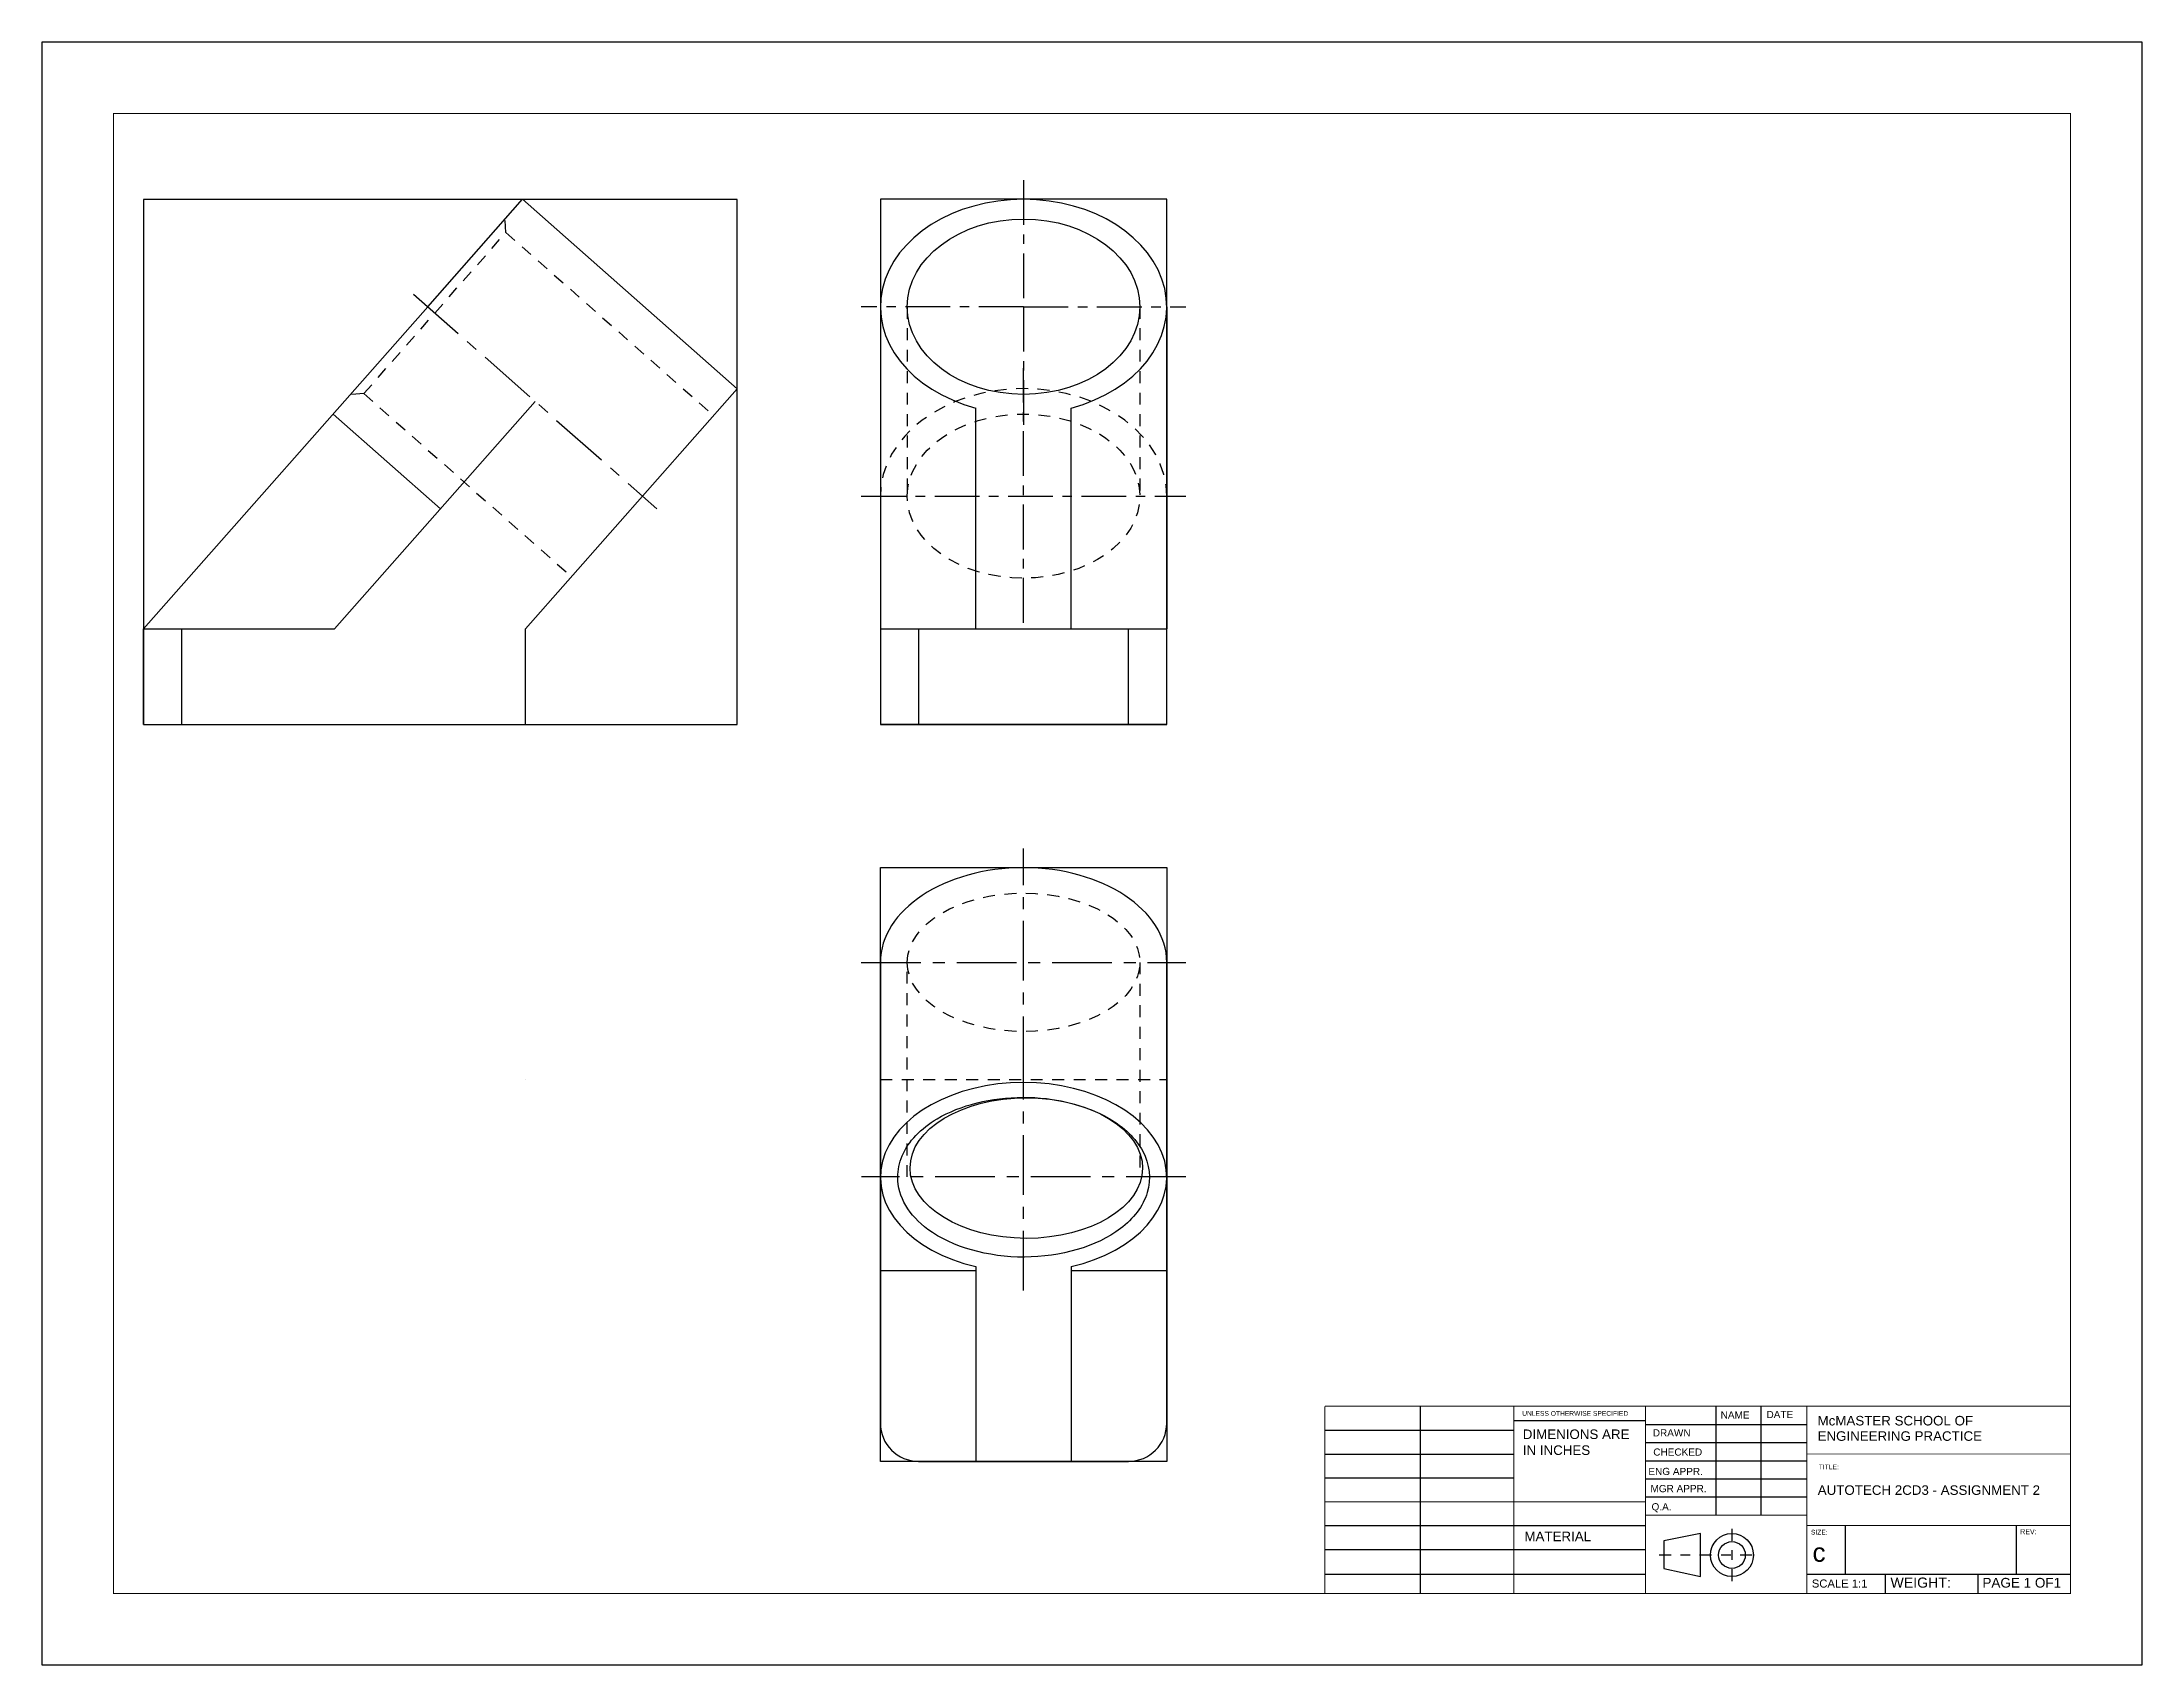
# Model space of a CAD drawing. Header units: inches. Extents: x 0 to 22, y 0 to 17.
import ezdxf

# ---------------------------------------------------------------- set-up
doc = ezdxf.new("R2010")
doc.units = ezdxf.units.IN
doc.header["$LTSCALE"] = 0.5
doc.header["$MEASUREMENT"] = 0
doc.linetypes.add('CENTER', pattern=[2, 1.25, -0.25, 0.25, -0.25])
doc.linetypes.add('HIDDEN', pattern=[0.375, 0.25, -0.125])
doc.styles.get("Standard").update_dxf_attribs({"font": 'arial.ttf'})

msp = doc.modelspace()

# ---------------------------------------------------------------- linework, layer by layer
at = {"color": 6, "linetype": 'CENTER', "ltscale": 0.75}
for p, q in [((10.283, 15.553), (10.283, 14.227)), ((10.283, 14.227), (8.583, 14.227)), ((10.283, 14.227), (11.983, 14.227)), ((10.283, 14.227), (10.283, 12.902)), ((10.283, 10.917), (10.283, 13.583)), ((8.583, 12.243), (11.983, 12.243))]:
    msp.add_line(p, q, dxfattribs=at)
at = {"color": 3}
for p, q in [((4.041, 14.227), (5.033, 15.353)), ((5.033, 15.353), (7.284, 13.368)), ((10.283, 15.353), (10.283, 15.352)), ((1.065, 10.852), (4.041, 14.227)), ((8.783, 14.227), (8.783, 10.852)), ((11.783, 14.227), (11.783, 10.852)), ((3.065, 10.852), (5.166, 13.235)), ((5.065, 10.852), (7.284, 13.368)), ((3.049, 13.102), (4.174, 12.11)), ((9.783, 10.852), (9.783, 13.166)), ((10.783, 10.852), (10.783, 13.166)), ((1.065, 9.852), (1.065, 10.852)), ((1.065, 10.852), (3.065, 10.852)), ((1.465, 9.852), (1.465, 10.852)), ((5.065, 9.852), (5.065, 10.852)), ((8.783, 10.852), (11.783, 10.852)), ((8.783, 10.852), (8.783, 9.852)), ((9.183, 10.852), (9.183, 9.852)), ((11.383, 9.852), (11.383, 10.852)), ((11.783, 9.852), (11.783, 10.852)), ((1.065, 9.852), (5.065, 9.852)), ((11.783, 9.852), (8.783, 9.852)), ((8.783, 7.36), (8.783, 2.533)), ((11.783, 2.533), (11.783, 7.36)), ((8.783, 4.133), (9.783, 4.133)), ((9.783, 4.173), (9.783, 2.133)), ((10.783, 4.173), (10.783, 2.133)), ((10.783, 4.133), (11.783, 4.133)), ((9.183, 2.133), (11.383, 2.133))]:
    msp.add_line(p, q, dxfattribs=at)
at = {"color": 2, "linetype": 'HIDDEN'}
for p, q in [((3.372, 13.317), (4.86, 15.005)), ((4.86, 15.005), (4.851, 15.146)), ((4.86, 15.005), (7.017, 13.103)), ((8.783, 14.227), (8.783, 12.243)), ((9.065, 14.227), (9.065, 12.243)), ((11.502, 14.227), (11.502, 12.243)), ((11.783, 14.227), (11.783, 12.243)), ((3.372, 13.317), (3.231, 13.308)), ((3.372, 13.317), (5.548, 11.399)), ((8.783, 7.36), (8.783, 5.109)), ((9.065, 5.112), (9.065, 7.358)), ((11.502, 7.36), (11.502, 5.112)), ((11.783, 5.109), (11.783, 7.36)), ((8.783, 6.133), (11.783, 6.133))]:
    msp.add_line(p, q, dxfattribs=at)
at = {"color": 6, "linetype": 'CENTER'}
for p, q in [((3.891, 14.359), (6.442, 12.111)), ((10.283, 6.168), (10.283, 8.552)), ((8.583, 7.36), (11.983, 7.36)), ((10.283, 3.923), (10.283, 6.302)), ((11.983, 5.112), (8.584, 5.112))]:
    msp.add_line(p, q, dxfattribs=at)
for p, q in [((5.065, 6.133), (5.065, 6.133)), ((11.502, 5.109), (11.502, 5.109)), ((11.502, 5.109), (11.502, 5.109)), ((14.44, 0.75), (14.44, 2.71)), ((17.54, 1.57), (17.54, 2.71)), ((18.01, 1.57), (18.01, 2.71)), ((13.44, 2.46), (15.42, 2.46)), ((15.42, 2.56), (16.8, 2.56)), ((16.8, 2.52), (18.49, 2.52)), ((13.44, 2.21), (15.42, 2.21)), ((16.8, 2.33), (18.49, 2.33)), ((16.8, 2.14), (18.49, 2.14)), ((13.44, 1.96), (15.42, 1.96)), ((16.8, 1.95), (18.49, 1.95)), ((16.8, 1.76), (18.49, 1.76)), ((13.44, 1.46), (16.8, 1.46)), ((17.376, 1.377), (16.991, 1.3)), ((17.376, 0.928), (17.376, 1.377)), ((18.89, 1.46), (18.89, 0.95)), ((20.68, 1.46), (20.68, 0.95)), ((13.44, 1.21), (16.8, 1.21)), ((16.991, 1.3), (16.991, 1.01)), ((13.44, 0.95), (16.8, 0.95)), ((16.991, 1.01), (17.376, 0.928)), ((18.49, 0.95), (21.25, 0.95)), ((19.31, 0.95), (19.31, 0.75)), ((20.28, 0.95), (20.28, 0.75))]:
    msp.add_line(p, q)
at = {"linetype": 'CENTER', "ltscale": 0.2}
for p, q in [((17.704, 1.427), (17.704, 0.878)), ((16.941, 1.155), (17.979, 1.155))]:
    msp.add_line(p, q, dxfattribs=at)
for points in [[(0, 0), (22, 0), (22, 17), (0, 17)], [(1.065, 9.852), (7.283, 9.852), (7.283, 15.352), (1.065, 15.352)], [(11.783, 15.353), (8.783, 15.353), (8.783, 9.852), (11.783, 9.852)], [(8.783, 8.352), (11.783, 8.352), (11.783, 2.133), (8.783, 2.133)]]:
    msp.add_lwpolyline(points, close=True)
at = {"const_width": 0.01}
msp.add_lwpolyline([(0.75, 0.75), (21.25, 0.75), (21.25, 16.25), (0.75, 16.25)], close=True, dxfattribs=at)
for points in [[(13.44, 2.71), (21.25, 2.71)], [(13.44, 0.75), (13.44, 2.71)], [(15.42, 0.75), (15.42, 2.71)], [(16.8, 0.75), (16.8, 2.71)], [(18.49, 0.75), (18.49, 2.71)], [(21.25, 2.71), (21.25, 0.75)], [(18.49, 2.21), (21.25, 2.21)], [(13.44, 1.71), (16.8, 1.71)], [(16.8, 1.57), (18.49, 1.57)], [(18.49, 1.46), (21.25, 1.46)], [(21.25, 0.75), (13.44, 0.75)]]:
    msp.add_lwpolyline(points, dxfattribs=at)
for radius in [0.225, 0.14]:
    msp.add_circle((17.704, 1.152), radius)
at = {"color": 3}
for centre, start, end in [((9.183, 2.533), 180, 270), ((11.383, 2.533), 270, 0)]:
    msp.add_arc(centre, 0.4, start, end, dxfattribs=at)
for centre, major_axis, ratio, start_param, end_param in [((10.283, 14.227), (1.5, 0), 0.750111, 5.052226, 10.655737), ((10.283, 5.109), (-1.5, 0), 0.66181, 1.910633, 7.514145)]:
    msp.add_ellipse(centre, major_axis=major_axis, ratio=ratio, start_param=start_param, end_param=end_param, dxfattribs=at)
for centre, major_axis, ratio in [((10.283, 14.227), (1.218, 0), 0.754174), ((10.312, 5.205), (-1.218, 0.002), 0.604591)]:
    msp.add_ellipse(centre, major_axis=major_axis, ratio=ratio, dxfattribs=at)
at = {"color": 2, "linetype": 'HIDDEN'}
msp.add_ellipse((10.283, 12.243), major_axis=(-1.5, 0), ratio=0.750708, start_param=3.141593, end_param=6.283185, dxfattribs=at)
for centre, ratio in [((10.283, 12.243), 0.706029), ((10.283, 7.36), 0.595397)]:
    msp.add_ellipse(centre, major_axis=(-1.218, 0), ratio=ratio, dxfattribs=at)
at = {"color": 3, "linetype": 'Continuous'}
msp.add_ellipse((10.283, 7.36), major_axis=(-1.5, 0), ratio=0.661087, start_param=3.141593, end_param=6.283185, dxfattribs=at)
at = {"color": 3}
msp.add_open_spline([(8.965, 5.111), (8.965, 5.008), (8.995, 4.905), (9.104, 4.719), (9.184, 4.635), (9.534, 4.376), (9.912, 4.271), (10.672, 4.274), (11.048, 4.381), (11.435, 4.675), (11.535, 4.804), (11.621, 5.091), (11.603, 5.246), (11.459, 5.517), (11.335, 5.634), (10.934, 5.868), (10.606, 5.947), (9.948, 5.945), (9.621, 5.865), (9.207, 5.62), (9.076, 5.486), (8.981, 5.261), (8.965, 5.186), (8.965, 5.111)], degree=3, knots=[0, 0, 0, 0, 0.343286, 0.343286, 0.686573, 0.686573, 1.578586, 1.578586, 2.470599, 2.470599, 2.962635, 2.962635, 3.454671, 3.454671, 3.946706, 3.946706, 4.718447, 4.718447, 5.490188, 5.490188, 6.033897, 6.033897, 6.283185, 6.283185, 6.283185, 6.283185], dxfattribs=at)

# ---------------------------------------------------------------- texts
for s, height, p in [('NAME', 0.075, (17.586, 2.581)), ('DATE', 0.075, (18.066, 2.586)), ('DRAWN', 0.075, (16.875, 2.394)), ('McMASTER SCHOOL OF ', 0.1, (18.601, 2.509)), ('ENGINEERING PRACTICE', 0.1, (18.601, 2.348)), ('CHECKED', 0.075, (16.88, 2.193)), ('ENG APPR.', 0.075, (16.829, 1.99)), ('TITLE:', 0.05, (18.614, 2.05)), ('MGR APPR.', 0.075, (16.851, 1.81)), ('AUTOTECH 2CD3 - ASSIGNMENT 2', 0.1, (18.603, 1.782)), ('Q.A.', 0.075, (16.862, 1.62)), ('MATERIAL', 0.1, (15.53, 1.297)), ('SIZE:', 0.05, (18.532, 1.366)), ('REV:', 0.0527, (20.724, 1.37)), ('c', 0.196, (18.548, 1.081)), ('SCALE 1:1', 0.0843, (18.541, 0.811)), ('WEIGHT:', 0.1058, (19.365, 0.81)), ('PAGE 1 OF1', 0.1012, (20.328, 0.811))]:
    msp.add_text(s, height=height).set_placement(p)
at = {"attachment_point": 1}
for s, insert, char_height in [('UNLESS OTHERWISE SPECIFIED', (15.507, 2.66), 0.05), ('DIMENIONS ARE \\PIN INCHES', (15.513, 2.467), 0.1)]:
    msp.add_mtext(s, dxfattribs=dict(at, insert=insert, char_height=char_height))

doc.saveas('drawing.dxf')
